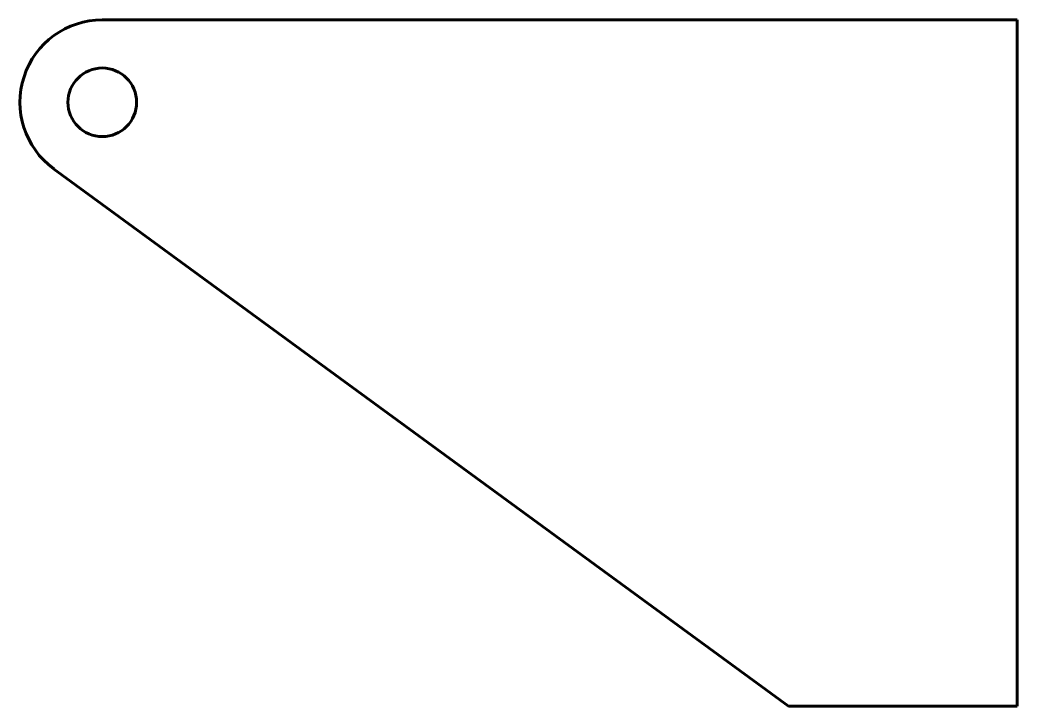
# Model space of a CAD drawing. Header units: millimetres. Extents: x -218 to 0, y -150 to 0.
import ezdxf

# ---------------------------------------------------------------- set-up
doc = ezdxf.new("R2010")
doc.units = ezdxf.units.MM
doc.linetypes.add('K5LT_BASIC', pattern=[0])

msp = doc.modelspace()

# ---------------------------------------------------------------- linework, layer by layer
at = {"color": 5, "linetype": 'K5LT_BASIC', "lineweight": 60, "true_color": 0x0000ff}
for p, q in [((0, 0), (-200, 0)), ((0, -150), (0, 0)), ((-50, -150), (-210.63, -32.53)), ((0, -150), (-50, -150))]:
    msp.add_line(p, q, dxfattribs=at)
msp.add_circle((-200, -18), 7.5, dxfattribs=at)
msp.add_arc((-200, -18), 18, 90, 233.8208, dxfattribs=at)

doc.saveas('drawing.dxf')
